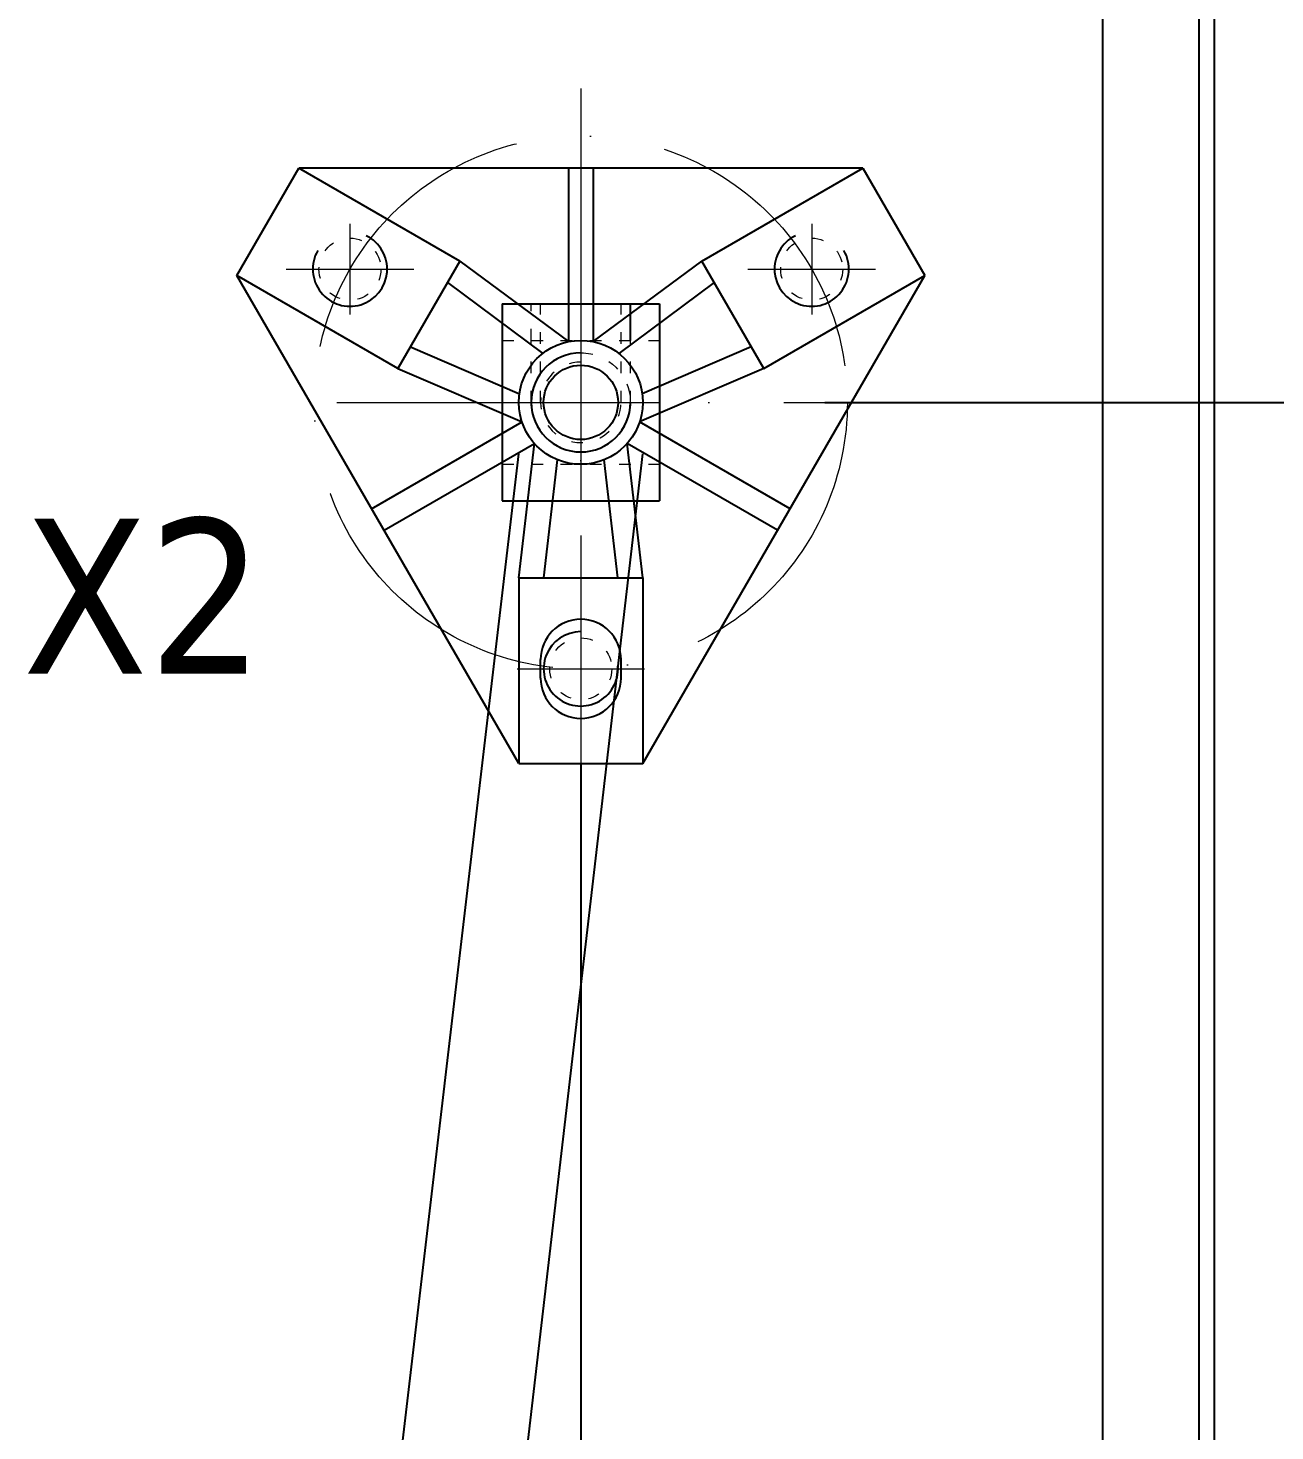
# Model space of a CAD drawing. Header units: millimetres. Extents: x 13152 to 36426, y -6229 to 13228.
# Drawn here: x 30503.8 to 30704.9, y 10779.5 to 11005.9 of the extents above; entities that cross this region are included whole.
import ezdxf

# ---------------------------------------------------------------- set-up
doc = ezdxf.new("R2010")
doc.units = ezdxf.units.MM
doc.header["$LTSCALE"] = 4
doc.linetypes.add('ACAD_ISO03W100', pattern=[1.18, 0.47, -0.71])
doc.linetypes.add('ACAD_ISO10W100', pattern=[18, 12, -3, 0, -3])
doc.layers.add('标注、文本', color=3, linetype='Continuous', lineweight=25)
doc.styles.add('Tahoma$001', font='tahoma.ttf', dxfattribs={"height": 2.159784})
doc.styles.add('TH_GBDIM', font='romans.shx', dxfattribs={"width": 0.8, "bigfont": 'gbcbig.shx'})
doc.dimstyles.new('TH_GBDIM1', dxfattribs={"dimscale": 3, "dimtxt": 3.5, "dimasz": 2.5, "dimexe": 2, "dimexo": 0, "dimgap": 1.5, "dimtad": 1, "dimdec": 1, "dimzin": 0, "dimdsep": 46, "dimtxsty": 'TH_GBDIM', "dimcen": 2.5, "dimclrd": 3, "dimclre": 256, "dimclrt": 2, "dimadec": 0, "dimazin": 0, "dimtfac": 0.714286, "dimtdec": 1, "dimtmove": 0, "dimatfit": 3, "dimfxl": 0, "dimtzin": 0, "dimlwd": -1, "dimlwe": -1, "dimarcsym": 0})

# ---------------------------------------------------------------- blocks, each defined once
blk = doc.blocks.new('n123')
at = {"layer": '标注、文本'}
for p, q in [((42775.29, 10967.35), (42800.69, 10967.35)), ((42775.29, 10967.35), (42775.29, 10935.6)), ((42795.99, 10961.47), (42795.99, 10967.35)), ((42800.69, 10967.35), (42800.69, 10935.6)), ((42775.29, 10935.6), (42800.69, 10935.6))]:
    blk.add_line(p, q, dxfattribs=at)
at = {"layer": '标注、文本', "color": 2, "linetype": 'ACAD_ISO03W100', "lineweight": 18}
for p, q in [((42779.99, 10961.47), (42779.99, 10967.35)), ((42781.49, 10951.47), (42781.49, 10967.35)), ((42794.49, 10951.47), (42794.49, 10967.35)), ((42775.29, 10961.47), (42800.69, 10961.47)), ((42779.99, 10951.47), (42779.99, 10961.47)), ((42795.99, 10951.47), (42795.99, 10961.47)), ((42775.29, 10941.47), (42800.69, 10941.47))]:
    blk.add_line(p, q, dxfattribs=at)
at = {"layer": '标注、文本', "color": 1, "linetype": 'ACAD_ISO10W100', "lineweight": 18}
for p, q in [((42787.99, 10967.35), (42787.99, 10935.6)), ((42775.29, 10951.47), (42800.69, 10951.47))]:
    blk.add_line(p, q, dxfattribs=at)
at = {"layer": '标注、文本', "color": 2, "linetype": 'ACAD_ISO03W100', "lineweight": 18}
blk.add_circle((42787.99, 10951.47), 8, dxfattribs=at)
blk.add_arc((42787.99, 10951.47), 6.5, 90, 0, dxfattribs=at)
blk = doc.blocks.new('z123')
at = {"layer": '标注、文本', "color": 1, "linetype": 'ACAD_ISO10W100', "lineweight": 18}
for p, q in [((42445.42, 11148.38), (42445.42, 11039.45)), ((42408.18, 11126.55), (42408.18, 11111.95)), ((42482.66, 11126.55), (42482.66, 11111.95)), ((42397.9, 11119.25), (42418.47, 11119.25)), ((42472.38, 11119.25), (42492.94, 11119.25)), ((42406.05, 11097.75), (42484.8, 11097.75)), ((42435.14, 11054.75), (42455.7, 11054.75))]:
    blk.add_line(p, q, dxfattribs=at)
at = {"layer": '标注、文本'}
for p, q in [((42389.93, 11118.24), (42399.93, 11135.56)), ((42490.91, 11135.56), (42399.93, 11135.56)), ((42425.91, 11120.56), (42399.93, 11135.56)), ((42443.42, 11135.56), (42443.42, 11107.55)), ((42447.42, 11135.56), (42447.42, 11107.55)), ((42464.93, 11120.56), (42490.91, 11135.56)), ((42490.91, 11135.56), (42500.91, 11118.24)), ((42425.91, 11120.56), (42415.91, 11103.24)), ((42425.91, 11120.56), (42443.42, 11107.55)), ((42447.42, 11107.55), (42464.93, 11120.56)), ((42474.93, 11103.24), (42464.93, 11120.56)), ((42435.42, 11039.45), (42389.93, 11118.24)), ((42415.91, 11103.24), (42389.93, 11118.24)), ((42455.42, 11039.45), (42500.91, 11118.24)), ((42474.93, 11103.24), (42500.91, 11118.24)), ((42423.9, 11117.08), (42439.28, 11105.64)), ((42466.94, 11117.08), (42451.56, 11105.64)), ((42417.93, 11106.73), (42435.52, 11099.13)), ((42472.92, 11106.73), (42455.33, 11099.13)), ((42415.91, 11103.24), (42435.94, 11094.59)), ((42474.93, 11103.24), (42454.91, 11094.59)), ((42411.68, 11080.58), (42435.94, 11094.59)), ((42479.17, 11080.58), (42454.91, 11094.59)), ((42413.68, 11077.12), (42437.94, 11091.12)), ((42435.42, 11069.45), (42437.94, 11091.12)), ((42477.17, 11077.12), (42452.91, 11091.12)), ((42455.42, 11069.45), (42452.91, 11091.12)), ((42439.45, 11069.45), (42441.66, 11088.49)), ((42451.39, 11069.45), (42449.18, 11088.49)), ((42435.42, 11069.45), (42455.42, 11069.45)), ((42435.42, 11069.45), (42435.42, 11039.45)), ((42455.42, 11069.45), (42455.42, 11039.45)), ((42438.92, 11053.25), (42438.92, 11056.25)), ((42445.42, 11056.25), (42445.42, 11056.25)), ((42451.92, 11053.25), (42451.92, 11056.25)), ((42435.42, 11039.45), (42455.42, 11039.45))]:
    blk.add_line(p, q, dxfattribs=at)
at = {"layer": '标注、文本', "color": 1, "linetype": 'ACAD_ISO10W100', "lineweight": 18}
blk.add_circle((42445.42, 11097.75), 43, dxfattribs=at)
at = {"layer": '标注、文本', "color": 2, "linetype": 'ACAD_ISO03W100', "lineweight": 18}
for centre in [(42408.18, 11119.25), (42482.66, 11119.25), (42445.42, 11054.75)]:
    blk.add_circle(centre, 5, dxfattribs=at)
at = {"layer": '标注、文本'}
for radius in [10, 6]:
    blk.add_circle((42445.42, 11097.75), radius, dxfattribs=at)
for centre, radius, start, end in [((42408.18, 11119.25), 6, 150, 64.0006), ((42482.66, 11119.25), 6, 115.9994, 30), ((42445.42, 11097.75), 8, 90, 0), ((42445.42, 11056.25), 6.5, 0, 180), ((42445.42, 11054.75), 6, 90, 4.0006), ((42445.42, 11053.25), 6.5, 180, 0)]:
    blk.add_arc(centre, radius, start, end, dxfattribs=at)
blk.add_blockref('n123', (-342.57, 146.28), dxfattribs=at)
blk = doc.blocks.new('*D313')
at = {"layer": 'Defpoints', "color": 0}
for p in [(30592.95, 10887.19), (30695.12, 10887.19), (30695.12, 10611.06)]:
    blk.add_point(p, dxfattribs=at)
at = {"layer": '标注、文本'}
for p, q in [((30592.95, 10887.19), (30592.95, 10605.06)), ((30695.12, 10887.19), (30695.12, 10605.06))]:
    blk.add_line(p, q, dxfattribs=at)
at = {"layer": '标注、文本', "color": 3}
blk.add_line((30600.45, 10611.06), (30687.62, 10611.06), dxfattribs=at)
for points in [[(30600.45, 10612.31), (30600.45, 10609.81), (30592.95, 10611.06)], [(30687.62, 10612.31), (30687.62, 10609.81), (30695.12, 10611.06)]]:
    blk.add_solid(points, dxfattribs=at)
at = {"layer": '标注、文本', "color": 2, "insert": (30644.03, 10620.81), "char_height": 10.5, "attachment_point": 5, "style": 'TH_GBDIM'}
blk.add_mtext('102.2', dxfattribs=at)
blk = doc.blocks.new('*D316')
at = {"layer": 'Defpoints', "color": 0}
for p in [(30632.33, 10945.49), (30632.33, 10608.52), (30773.84, 10608.52)]:
    blk.add_point(p, dxfattribs=at)
at = {"layer": '标注、文本'}
for p, q in [((30632.33, 10945.49), (30779.84, 10945.49)), ((30632.33, 10608.52), (30779.84, 10608.52))]:
    blk.add_line(p, q, dxfattribs=at)
at = {"layer": '标注、文本', "color": 3}
blk.add_line((30773.84, 10937.99), (30773.84, 10616.02), dxfattribs=at)
for points in [[(30772.59, 10937.99), (30775.09, 10937.99), (30773.84, 10945.49)], [(30772.59, 10616.02), (30775.09, 10616.02), (30773.84, 10608.52)]]:
    blk.add_solid(points, dxfattribs=at)
at = {"layer": '标注、文本', "color": 2, "insert": (30764.09, 10777.01), "char_height": 10.5, "attachment_point": 5, "rotation": 90, "style": 'TH_GBDIM'}
blk.add_mtext('337.0', dxfattribs=at)
blk = doc.blocks.new('*D317')
at = {"layer": 'Defpoints', "color": 0}
for p in [(30581.33, 11080.49), (30773.84, 11080.49), (30632.33, 10945.49)]:
    blk.add_point(p, dxfattribs=at)
at = {"layer": '标注、文本'}
for p, q in [((30581.33, 11080.49), (30779.84, 11080.49)), ((30632.33, 10945.49), (30779.84, 10945.49))]:
    blk.add_line(p, q, dxfattribs=at)
at = {"layer": '标注、文本', "color": 3}
blk.add_line((30773.84, 10952.99), (30773.84, 11072.99), dxfattribs=at)
for points in [[(30772.59, 11072.99), (30775.09, 11072.99), (30773.84, 11080.49)], [(30772.59, 10952.99), (30775.09, 10952.99), (30773.84, 10945.49)]]:
    blk.add_solid(points, dxfattribs=at)
at = {"layer": '标注、文本', "color": 2, "insert": (30764.09, 11012.99), "char_height": 10.5, "attachment_point": 5, "rotation": 90, "style": 'TH_GBDIM'}
blk.add_mtext('135.0', dxfattribs=at)

msp = doc.modelspace()

# ---------------------------------------------------------------- linework, layer by layer
at = {"layer": '标注、文本', "color": 2, "linetype": 'ACAD_ISO03W100', "lineweight": 18}
msp.add_line((30692.62, 11491.02), (30692.62, 10612.02), dxfattribs=at)
at = {"layer": '标注、文本'}
for p, q in [((30692.62, 11491.02), (30692.62, 10639.02)), ((30695.12, 11491.02), (30695.12, 10612.02)), ((30677.12, 11490.52), (30677.12, 10612.02)), ((30554.94, 10699.04), (30582.95, 10937.19)), ((30574.9, 10696.02), (30602.95, 10937.19))]:
    msp.add_line(p, q, dxfattribs=at)

# ---------------------------------------------------------------- block references
msp.add_blockref('z123', (-11852.47, -152.26), dxfattribs=at)

# ---------------------------------------------------------------- texts
at = {"layer": '标注、文本', "lineweight": 13, "style": 'Tahoma$001'}
msp.add_text('X2', height=25, dxfattribs=at).set_placement((30502.91, 10901.73))

# ---------------------------------------------------------------- dimensions: what is measured, and where the dimension line sits
at = {"layer": '标注、文本'}
for base, p2, picture, middle in [((30773.84, 11080.49), (30581.33, 11080.49), '*D317', (30764.09, 11012.99)), ((30773.84, 10608.52), (30632.33, 10608.52), '*D316', (30764.09, 10777.01))]:
    dim = msp.add_linear_dim(base=base, p1=(30632.33, 10945.49), p2=p2, angle=90, dimstyle='TH_GBDIM1', dxfattribs=at)
    dim.commit()
    dim.dimension.update_dxf_attribs({"geometry": picture, "text_midpoint": middle})
dim = msp.add_linear_dim(base=(30695.12, 10611.06), p1=(30592.95, 10887.19), p2=(30695.12, 10887.19), dimstyle='TH_GBDIM1', dxfattribs=at)
dim.commit()
dim.dimension.update_dxf_attribs({"geometry": '*D313', "text_midpoint": (30644.03, 10620.81)})

doc.saveas('drawing.dxf')
